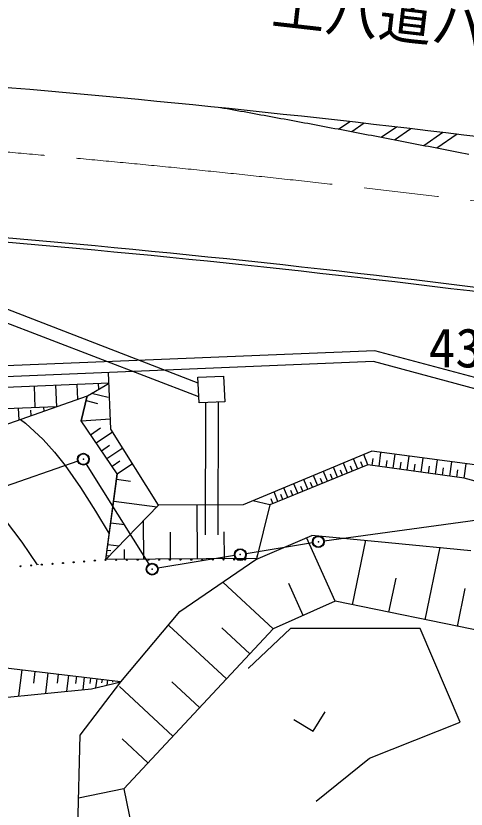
# Model space of a CAD drawing. Units: millimetres, scale not verified. Extents: x 40004 to 731143, y 20002 to 660685.
# Drawn here: x 232562 to 253576, y 251054 to 288122 of the extents above; entities that cross this region are included whole.
import ezdxf
from ezdxf.enums import TextEntityAlignment as Align

# ---------------------------------------------------------------- set-up
doc = ezdxf.new("R2010")
doc.units = ezdxf.units.MM
doc.header["$LTSCALE"] = 1000.09
doc.header["$PDMODE"] = 32
doc.header["$PDSIZE"] = 500
doc.linetypes.add('CHAIN', pattern=[18.5, 12, -1.5, 3.5, -1.5])
for name, color, linetype, lineweight in [('M-BGD', 7, 'Continuous', 25), ('M-BMK', 2, 'CHAIN', 13), ('M-BMK-ROW', 30, 'Continuous', 25), ('M-BMK-SRVR', 3, 'Continuous', 25), ('M-STR-STRC', 7, 'Continuous', 25)]:
    doc.layers.add(name, color=color, linetype=linetype, lineweight=lineweight)
doc.styles.add('ＭＳ ゴシック', font='')
doc.styles.get('ＭＳ ゴシック').set_extended_font_data('MS Gothic')

msp = doc.modelspace()

# ---------------------------------------------------------------- linework, layer by layer
at = {"layer": 'M-BGD'}
for p, q in [((241071, 270966), (224502, 277356)), ((241098, 270313), (224529, 276703)), ((249309, 272476), (224502, 271448)), ((259153, 269825), (249309, 272476)), ((249253, 271973), (224522, 270948)), ((258788, 269405), (249253, 271973)), ((237001, 268809), (236890, 271461)), ((241059, 271239), (242258, 271288)), ((241109, 270040), (241059, 271239)), ((242258, 271288), (242308, 270090)), ((236911, 270961), (204879, 269634)), ((233411, 270816), (233452, 269817)), ((234410, 270858), (234452, 269858)), ((235409, 270899), (235438, 270210)), ((235897, 270372), (236911, 270961)), ((236408, 270940), (236419, 270676)), ((225811, 266802), (235897, 270372)), ((235896, 270372), (235614, 269192)), ((235614, 269192), (235896, 270372)), ((236092, 270492), (236865, 270307)), ((234445, 269858), (209964, 268844)), ((235842, 270143), (236372, 270016)), ((242308, 270090), (241109, 270040)), ((241409, 270052), (241394, 263879)), ((242009, 270077), (241994, 263878)), ((232670, 269785), (232693, 269238)), ((233276, 269445), (233264, 269695)), ((233852, 269834), (233859, 269651)), ((232777, 269268), (233005, 269084)), ((235614, 269192), (236984, 269287)), ((237295, 266728), (235614, 269192)), ((233005, 269084), (233836, 268333)), ((236051, 268551), (236510, 268864)), ((239225, 265253), (237001, 268809)), ((236312, 268169), (237075, 268690)), ((233836, 268333), (234371, 267737)), ((236562, 267802), (236937, 268057)), ((234371, 267737), (234862, 267109)), ((236813, 267435), (237547, 267936)), ((249182, 267778), (243167, 265278)), ((256230, 266840), (249182, 267778)), ((249514, 267070), (249603, 267721)), ((250168, 266980), (250258, 267634)), ((237054, 267082), (237414, 267327)), ((248516, 266947), (248323, 267421)), ((248754, 267044), (248658, 267282)), ((248993, 267141), (248799, 267618)), ((249188, 267114), (249233, 267440)), ((249841, 267025), (249886, 267351)), ((250497, 266935), (250542, 267263)), ((250826, 266890), (250916, 267547)), ((251485, 266799), (251576, 267459)), ((252148, 266709), (252239, 267371)), ((252813, 266617), (252904, 267283)), ((234862, 267109), (235575, 266077)), ((237295, 266728), (238001, 267210)), ((248993, 267141), (244407, 265279)), ((247573, 266565), (247384, 267030)), ((247808, 266660), (247713, 266894)), ((248042, 266755), (247852, 267225)), ((248279, 266851), (248183, 267087)), ((253481, 266526), (248993, 267141)), ((251155, 266845), (251201, 267174)), ((251817, 266754), (251862, 267085)), ((252480, 266663), (252526, 266995)), ((253147, 266572), (253193, 266905)), ((253481, 266526), (253573, 267194)), ((237295, 266728), (236743, 262702)), ((236765, 262725), (237295, 266728)), ((246644, 266187), (246458, 266645)), ((247107, 266375), (246919, 266837)), ((247340, 266470), (247246, 266702)), ((257334, 265435), (253481, 266526)), ((237260, 266467), (237917, 266380)), ((245717, 265811), (245534, 266262)), ((246181, 265999), (245996, 266453)), ((246412, 266093), (246319, 266321)), ((246875, 266281), (246782, 266511)), ((235575, 266077), (236270, 264979)), ((244791, 265434), (244611, 265878)), ((245254, 265623), (245072, 266070)), ((245486, 265717), (245394, 265941)), ((245949, 265905), (245857, 266131)), ((237126, 265452), (239157, 265183)), ((244407, 265279), (243624, 265468)), ((244559, 265340), (244469, 265561)), ((245022, 265529), (244932, 265751)), ((236743, 262702), (239225, 265253)), ((243167, 265278), (239225, 265253)), ((241038, 262753), (241022, 265265)), ((244407, 265279), (243798, 262747)), ((236270, 264979), (236910, 263922)), ((232856, 263522), (232084, 264564)), ((236992, 264436), (237629, 264352)), ((238527, 262737), (238515, 264533)), ((236910, 263922), (236904, 263936)), ((239782, 262745), (239774, 264001)), ((242294, 262761), (242286, 264017)), ((243755, 262721), (246371, 263848)), ((247457, 260770), (246131, 263744)), ((249953, 263495), (246371, 263848)), ((248278, 260601), (248898, 263616)), ((233573, 262463), (232856, 263522)), ((236857, 263421), (237375, 263352)), ((253795, 263122), (249953, 263495)), ((251672, 259903), (252370, 263297)), ((236789, 262903), (236921, 262885)), ((236823, 263162), (236986, 263140)), ((237628, 262731), (237626, 263179)), ((243824, 262855), (243796, 262862)), ((233573, 262463), (233567, 262477)), ((233616, 262489), (233610, 262503)), ((243788, 262771), (236733, 262725)), ((240220, 260286), (243755, 262721)), ((249975, 260252), (250305, 261854)), ((244569, 259483), (242227, 261665)), ((245969, 260107), (245302, 261604)), ((253169, 259595), (253531, 261360)), ((247457, 260770), (244569, 259483)), ((254665, 259287), (247457, 260770)), ((237453, 257000), (240220, 260286)), ((244569, 259483), (237598, 252003)), ((242386, 257141), (239703, 259641)), ((243477, 258312), (242173, 259527)), ((245375, 259487), (243415, 257634)), ((251430, 259491), (245375, 259487)), ((253294, 255120), (251430, 259491)), ((230106, 257890), (237447, 257014)), ((243415, 257634), (243409, 257648)), ((232837, 257564), (232691, 256344)), ((233447, 257492), (233382, 256948)), ((234058, 257419), (233944, 256466)), ((234534, 257362), (234483, 256938)), ((235011, 257305), (234922, 256561)), ((235383, 257261), (235343, 256929)), ((235558, 254507), (237453, 257000)), ((235755, 257216), (235685, 256635)), ((236045, 257181), (236014, 256923)), ((236089, 256675), (237453, 257000)), ((236336, 257147), (236285, 256721)), ((236584, 257117), (236564, 256950)), ((236832, 257088), (236803, 256845)), ((237080, 257058), (237071, 256982)), ((237329, 257028), (237321, 256969)), ((241136, 255800), (239842, 257006)), ((228529, 255938), (236089, 256675)), ((239886, 254458), (237391, 256783)), ((246443, 254690), (246996, 255595)), ((245538, 255243), (246443, 254690)), ((249070, 253437), (253294, 255120)), ((235433, 249602), (235558, 254507)), ((238723, 253211), (237520, 254333)), ((246570, 251423), (249070, 253437)), ((237598, 252003), (235482, 251568)), ((237598, 252003), (238355, 248321))]:
    msp.add_line(p, q, dxfattribs=at)
for centre in [(233276, 262441), (233771, 262478), (234266, 262515), (234761, 262553), (235257, 262590), (235752, 262627), (236247, 262665), (236743, 262702), (237243, 262703), (237744, 262705), (238245, 262706), (238746, 262707), (239247, 262709), (239748, 262710), (240249, 262712), (240750, 262713), (241251, 262714), (241752, 262716), (242253, 262717), (242753, 262718), (243254, 262720), (243798, 262747), (232780, 262403)]:
    msp.add_circle(centre, 25, dxfattribs=at)
for radius in [595999, 595799]:
    msp.add_arc((180539, -316019), radius, 81.8424, 87.25747, dxfattribs=at)
at = {"layer": 'M-BMK'}
msp.add_arc((180539, -316019), 599999, 81.8424, 88.34069, dxfattribs=at)
at = {"layer": 'M-BMK-ROW'}
for p, q in [((235451, 267314), (230005, 265412)), ((238777, 262501), (235856, 267172)), ((246953, 263588), (258029, 265116)), ((243306, 262992), (246409, 263506)), ((242764, 262903), (239194, 262313))]:
    msp.add_line(p, q, dxfattribs=at)
for centre in [(235710, 267405), (246680, 263550), (243035, 262947), (238923, 262268)]:
    msp.add_circle(centre, 275, dxfattribs=at)
for p in [(235710, 267405), (246680, 263550), (243035, 262947), (238923, 262268)]:
    msp.add_point(p, dxfattribs=at)
at = {"layer": 'M-STR-STRC'}
for p, q in [((242267, 283800), (242110, 283828)), ((242424, 283772), (242267, 283800)), ((242581, 283743), (242424, 283772)), ((242738, 283715), (242581, 283743)), ((242895, 283687), (242738, 283715)), ((243052, 283659), (242895, 283687)), ((243209, 283630), (243052, 283659)), ((243366, 283602), (243209, 283630)), ((243523, 283574), (243366, 283602)), ((243680, 283545), (243523, 283574)), ((243836, 283517), (243680, 283545)), ((243993, 283488), (243836, 283517)), ((244150, 283460), (243993, 283488)), ((244307, 283431), (244150, 283460)), ((244464, 283402), (244307, 283431)), ((244620, 283374), (244464, 283402)), ((244777, 283345), (244620, 283374)), ((244934, 283316), (244777, 283345)), ((245091, 283288), (244934, 283316)), ((245247, 283259), (245091, 283288)), ((245404, 283230), (245247, 283259)), ((245561, 283201), (245404, 283230)), ((245718, 283172), (245561, 283201)), ((245874, 283143), (245718, 283172)), ((246031, 283114), (245874, 283143)), ((246188, 283085), (246031, 283114)), ((246344, 283056), (246188, 283085)), ((246501, 283026), (246344, 283056)), ((246658, 282997), (246501, 283026)), ((246814, 282968), (246658, 282997)), ((246971, 282939), (246814, 282968)), ((247128, 282909), (246971, 282939)), ((247284, 282880), (247128, 282909)), ((247441, 282851), (247284, 282880)), ((247597, 282821), (247441, 282851)), ((248141, 283178), (247622, 282817)), ((248818, 283101), (248241, 282700)), ((250320, 282928), (249615, 282438)), ((250994, 282849), (250232, 282319)), ((247754, 282792), (247597, 282821)), ((247911, 282762), (247754, 282792)), ((248067, 282733), (247911, 282762)), ((248224, 282703), (248067, 282733)), ((248380, 282673), (248224, 282703)), ((248537, 282644), (248380, 282673)), ((248693, 282614), (248537, 282644)), ((248850, 282584), (248693, 282614)), ((249006, 282554), (248850, 282584)), ((249163, 282524), (249006, 282554)), ((249319, 282494), (249163, 282524)), ((249476, 282464), (249319, 282494)), ((249632, 282434), (249476, 282464)), ((252489, 282671), (251601, 282053)), ((253160, 282590), (252216, 281933)), ((249788, 282404), (249632, 282434)), ((249945, 282374), (249788, 282404)), ((250101, 282344), (249945, 282374)), ((250258, 282314), (250101, 282344)), ((250414, 282284), (250258, 282314)), ((250571, 282254), (250414, 282284)), ((250727, 282223), (250571, 282254)), ((250883, 282193), (250727, 282223)), ((251040, 282163), (250883, 282193)), ((251196, 282132), (251040, 282163)), ((251352, 282102), (251196, 282132)), ((251509, 282071), (251352, 282102)), ((251665, 282041), (251509, 282071)), ((251821, 282010), (251665, 282041)), ((251977, 281980), (251821, 282010)), ((252134, 281949), (251977, 281980)), ((252290, 281918), (252134, 281949)), ((252446, 281888), (252290, 281918)), ((252602, 281857), (252446, 281888)), ((252759, 281826), (252602, 281857)), ((252915, 281795), (252759, 281826)), ((253071, 281764), (252915, 281795)), ((253227, 281733), (253071, 281764)), ((253383, 281703), (253227, 281733)), ((253540, 281671), (253383, 281703)), ((253696, 281640), (253540, 281671))]:
    msp.add_line(p, q, dxfattribs=at)
msp.add_arc((180528, -316019), 603000, 81.84199, 87.00316, dxfattribs=at)

# ---------------------------------------------------------------- texts
at = {"layer": 'M-BGD', "style": 'ＭＳ ゴシック'}
msp.add_text('上八道バス停', height=1833, rotation=353.475, dxfattribs=at).set_placement((252007, 287818), align=Align.MIDDLE_CENTER)
at = {"layer": 'M-BMK-SRVR', "style": 'ＭＳ ゴシック'}
msp.add_text('435-09-0-2', height=1833, dxfattribs=at).set_placement((258061, 272611), align=Align.MIDDLE_CENTER)

doc.saveas('drawing.dxf')
